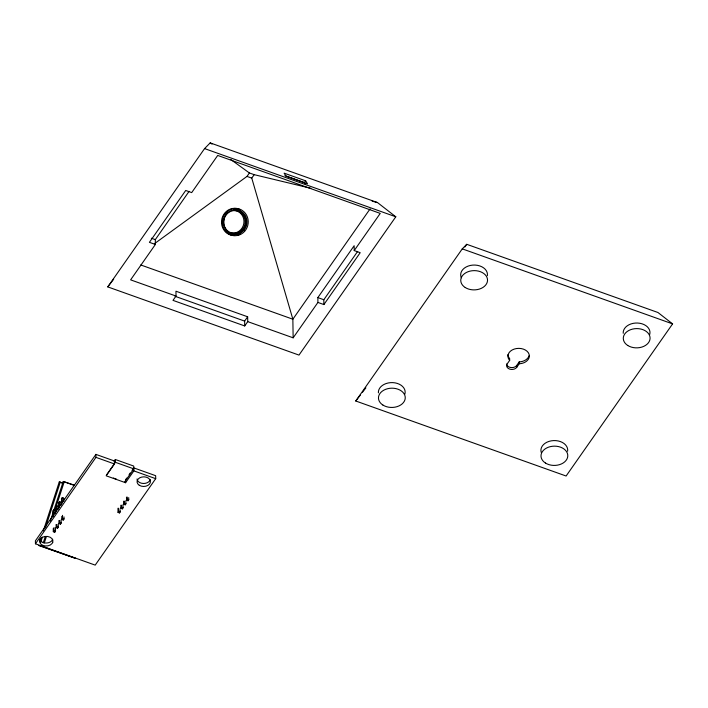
<?xml version="1.0" encoding="UTF-8"?>
<svg xmlns="http://www.w3.org/2000/svg" width="708" height="708" viewBox="0 0 708 708"><rect width="100%" height="100%" fill="white"/><g stroke="black" fill="none" stroke-linecap="round" stroke-linejoin="round"><path stroke-width="1.06" d="M39.931 541.301L40.949 538.177M43.321 530.894L59.242 481.989L63.375 483.166M40.657 542.425L42.347 537.222M45.401 527.858L60.304 482.068M43.259 542.859L45.285 536.611M50.365 521.008L63.242 481.467L74.544 485.201M44.312 542.939L46.347 536.699M52.781 516.928L53.463 514.849M54.817 510.68L64.304 481.546M52.693 539.301L52.065 540.478A6.699 4.814 -0.9 0 1 45.471 543.009A6.699 4.814 -0.9 0 1 39.763 539.62M107.766 286.89L204.577 148.591L210.188 142.883L377.497 202.559L395.799 216.79L298.98 355.089L107.766 286.89L113.669 279.226M176.026 296.05L175.956 291.209L247.658 316.786L247.738 321.627L244.711 325.946L173 300.369L176.026 296.05L130.617 279.855L155.379 244.464L155.309 239.631L189.107 191.337M154.362 243.756L246.977 176.416L249.402 172.964L254.181 174.664L310.83 188.284M247.738 321.627L293.147 337.822L292.855 319.211L251.765 178.124L254.181 174.664M55.897 512.088L55.817 506.91L56.56 505.848L58.021 506.37L58.065 509.477M61.578 503.972L61.49 498.795L62.233 497.733L63.702 498.255L63.747 501.361M53.065 516.15L52.985 510.964L53.72 509.91L55.189 510.433L55.233 513.539M58.746 508.034L58.658 502.848L59.401 501.795L60.87 502.317L60.915 505.424M114.103 461.262L115.333 459.501L133.759 466.076L133.865 470.882L125.573 482.723L106.165 475.803L114.457 463.961L114.404 460.979L95.907 454.386L35.4 540.824L35.444 543.797L95.199 565.117L155.707 478.67L155.663 475.696L133.821 467.908L132.042 470.439M35.444 543.797L95.952 457.359L95.907 454.386M53.259 528.575L53.312 531.69L54.773 532.212L55.516 531.15L55.463 528.044M56.091 524.522L56.144 527.628L57.605 528.15L58.348 527.088L58.295 523.982M58.941 520.469L58.985 523.575L60.454 524.097L61.189 523.035L61.145 519.929M61.773 516.406L61.817 519.513L63.286 520.035L64.021 518.982L63.994 516.902M305.378 184.062L304.413 182.549L305.626 180.814L284.112 173.141L286.041 176.177L307.555 183.85L305.626 180.814M106.766 474.599L115.377 462.297L115.333 459.501M125.528 479.75L126.714 478.059M129.077 474.67L130.263 472.979M124.581 482.051L133.803 468.873L115.377 462.297M244.711 325.946L244.632 321.105L247.658 316.786M117.971 508.255L118.032 512.406L119.493 512.928L120.236 511.866L120.21 509.795M120.82 505.238L120.864 508.344L122.334 508.866L123.068 507.804L123.024 504.698M123.661 501.184L123.714 504.291L125.174 504.813L125.918 503.751L125.865 500.645M126.493 497.122L126.546 500.229L128.006 500.751L128.75 499.698L128.714 497.618M370.098 208.869L292.855 319.211L140.742 264.96M317.848 297.599L354.15 245.738L354.221 250.57L360.204 252.703L323.892 304.564L317.919 302.44L317.848 297.599L323.821 299.732L323.892 304.564M293.147 337.822L317.919 302.44M354.221 250.57L380.24 213.4L217.71 155.433L191.691 192.603L185.708 190.47L149.406 242.331L155.379 244.464M323.821 299.732L357.62 251.446M355.761 401.002L462.262 248.862L466.74 244.304L657.962 312.502L672.6 323.883L566.108 476.015L355.761 401.002L360.487 394.869M464.846 247.012L466.74 244.304M509.671 360.354L507.185 363.894A5.354 3.859 -0.9 0 0 509.548 369.063A5.354 3.859 -0.9 0 0 516.751 367.31L519.23 363.762A10.717 7.708 -0.9 0 0 526.628 361.151L528.203 359.478A10.717 7.708 -0.9 0 0 523.486 349.159A10.717 7.708 -0.9 0 0 509.079 352.664L508.158 354.566A10.717 7.708 -0.9 0 0 509.671 360.354L509.636 358.496A10.717 7.708 -0.9 0 1 507.91 354.717M506.592 363.992A5.354 3.859 -0.9 0 0 510.84 367.523A5.354 3.859 -0.9 0 0 516.716 365.443L519.203 361.903A10.717 7.708 -0.9 0 0 526.593 359.292L528.177 357.62A10.717 7.708 -0.9 0 0 529.097 355.717M362.514 392.241L365.886 387.86M61.49 498.795L62.587 498.043L63.702 498.255M58.658 502.848L59.755 502.105L60.87 502.317M55.817 506.91L56.905 506.158L58.021 506.37M52.985 510.964L54.074 510.22L55.189 510.433M63.286 520.035L62.561 518.46L61.817 519.513L64.021 518.982L62.561 518.46L62.508 515.344M60.454 524.097L59.729 522.513L58.985 523.575L61.189 523.035L59.729 522.513L59.693 520.442M57.605 528.15L56.879 526.566L56.144 527.628L58.348 527.088L56.879 526.566L56.852 524.495M54.773 532.212L54.047 530.628L53.312 531.69L55.516 531.15L54.047 530.628L54.003 527.522M128.006 500.751L127.29 499.175L126.546 500.229L128.75 499.698L127.29 499.175L127.254 497.096M125.174 504.813L124.458 503.229L123.714 504.291L125.918 503.751L124.458 503.229L124.422 501.158M122.334 508.866L121.608 507.282L120.864 508.344L123.068 507.804L121.608 507.282L121.572 505.211M119.493 512.928L118.776 511.344L118.032 512.406L120.236 511.866L118.776 511.344L118.723 508.238M372.151 201.196L377.497 202.559M284.952 175.602L304.413 182.549M204.577 148.591L395.799 216.79M462.262 248.862L672.6 323.883M246.977 176.416L251.765 178.124M151.326 238.207L155.309 239.631M175.009 296.271L244.632 321.105M95.952 457.359L114.457 463.961M133.865 470.882L155.707 478.67M113.315 478.033L116.386 479.13M63.242 481.467L74.508 485.484M59.242 481.989L62.313 483.077M210.188 142.883L211.993 144.105M230.826 159.53L249.402 172.964M59.755 502.105L59.401 501.795L59.481 506.972M519.203 361.903L519.23 363.762M516.716 365.443L516.751 367.31M125.546 480.741L125.573 482.723M62.596 498.529L62.233 497.733L62.313 502.919M56.914 506.645L56.56 505.848L56.64 511.026M54.082 510.698L53.72 509.91L53.808 515.088M541.257 452.5A13.399 9.638 -0.9 0 1 553.567 440.588A13.399 9.638 -0.9 0 1 567.604 451.253M461.333 277.775A13.399 9.638 -0.9 0 1 472.74 265.102A13.399 9.638 -0.9 0 1 487.361 275.731M623.217 333.282A13.399 9.638 -0.9 0 1 637.616 323.034A13.399 9.638 -0.9 0 1 649.705 334.53M378.391 392.869A13.399 9.638 -0.9 0 1 392.781 382.621A13.399 9.638 -0.9 0 1 404.879 394.117M234.065 210.4A11.39 10.762 -81.3 0 1 243.844 223.445A11.39 10.762 -81.3 0 1 230.498 232.799M234.675 235.578A13.664 12.921 -81.3 0 1 221.878 218.878A13.664 12.921 -81.3 0 1 240.685 209.878M240.375 233.95A13.664 12.921 -81.3 0 1 238.021 234.985M233.64 209.665A12.328 11.655 -81.3 0 1 245.88 224.1A12.328 11.655 -81.3 0 1 229.295 233.082M228.41 232.578A12.328 11.655 -81.3 0 1 225.348 229.826M150.264 479.608A6.699 4.814 -0.9 0 1 143.202 483.475A6.699 4.814 -0.9 0 1 137.016 478.989M52.746 542.284L52.109 543.461A6.699 4.814 -0.9 0 1 40.843 544.089A6.699 4.814 -0.9 0 1 44.914 536.478A6.699 4.814 -0.9 0 1 52.746 542.284M39.639 545.549L38.577 545.461L75.49 558.338L39.639 545.549M545.452 463.032A13.399 9.638 -0.9 0 0 567.506 457.669A13.399 9.638 -0.9 0 0 550.222 446.659A13.399 9.638 -0.9 0 0 545.452 463.032M465.209 287.51A13.399 9.638 -0.9 0 0 487.254 282.138A13.399 9.638 -0.9 0 0 469.97 271.137A13.399 9.638 -0.9 0 0 465.209 287.51M627.748 345.477A13.399 9.638 -0.9 0 0 649.794 340.114A13.399 9.638 -0.9 0 0 632.51 329.105A13.399 9.638 -0.9 0 0 627.748 345.477M382.922 405.065A13.399 9.638 -0.9 0 0 404.967 399.701A13.399 9.638 -0.9 0 0 387.683 388.692A13.399 9.638 -0.9 0 0 382.922 405.065M241.428 230.463A11.39 10.762 -81.3 0 0 238.038 211.152A11.39 10.762 -81.3 0 0 223.834 224.188A11.39 10.762 -81.3 0 0 241.428 230.463M244.614 231.366A13.664 12.921 -81.3 0 0 238.401 208.763A13.664 12.921 -81.3 0 0 222.87 226.073A13.664 12.921 -81.3 0 0 244.614 231.366M244.083 230.003A12.328 11.655 -81.3 0 0 237.543 209.949A12.328 11.655 -81.3 0 0 224.259 226.25A12.328 11.655 -81.3 0 0 244.083 230.003M139.281 485.272A6.699 4.814 -0.9 0 0 150.308 482.59A6.699 4.814 -0.9 0 0 141.671 477.086A6.699 4.814 -0.9 0 0 139.281 485.272"/></g></svg>
